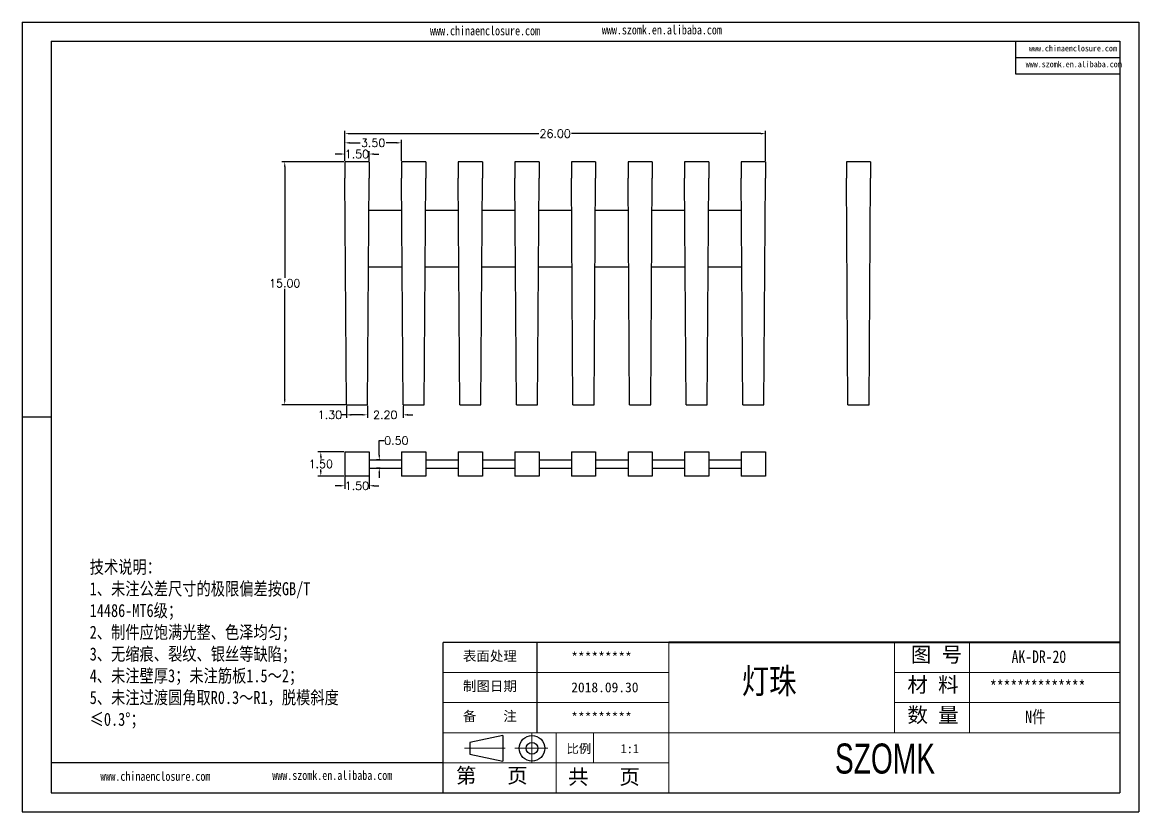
# Model space of a CAD drawing. Header units: inches. Extents: x 3261 to 5228, y 1126 to 1502.
# Drawn here: x 5159.5 to 5228.5, y 1125.7 to 1174.4 of the extents above; entities that cross this region are included whole.
import ezdxf

# ---------------------------------------------------------------- set-up
doc = ezdxf.new("R2010")
doc.units = ezdxf.units.IN
doc.header["$LTSCALE"] = 15
doc.linetypes.add('CENTER2', pattern=[28.575, 19.05, -3.175, 3.175, -3.175])
doc.layers.add('文字', color=81, linetype='Continuous')
for name, color, linetype, lineweight in [('粗实线', 7, 'Continuous', 30), ('细实线', 3, 'Continuous', 9), ('细点划线', 2, 'CENTER2', 9)]:
    doc.layers.add(name, color=color, linetype=linetype, lineweight=lineweight)
doc.styles.get("Standard").update_dxf_attribs({"font": 'txt', "bigfont": 'gbcbig.shx'})
doc.styles.add('宋体', font='', dxfattribs={"width": 0.8, "height": 3.5})
doc.styles.add('长仿宋', font='', dxfattribs={"width": 0.7, "height": 4})
doc.styles.get('宋体').set_extended_font_data('SimSun')
doc.styles.get('长仿宋').set_extended_font_data('SimSun')
doc.dimstyles.new('1', dxfattribs={"dimtxt": 0.5, "dimasz": 0.3, "dimexe": 0.18, "dimexo": 0.0625, "dimgap": 0.09, "dimtad": 0, "dimtih": 1, "dimtoh": 1, "dimzin": 0, "dimdsep": 46, "dimtxsty": 'Standard', "dimcen": 0, "dimadec": 0, "dimazin": 2, "dimtfac": 1, "dimtofl": 0, "dimtmove": 0, "dimatfit": 3, "dimfxl": 1, "dimtolj": 1, "dimtzin": 0, "dimarcsym": 0})

# ---------------------------------------------------------------- blocks, each defined once
blk = doc.blocks.new('*D89')
at = {"color": 0, "lineweight": -2}
for p, q in [((5179.364, 1165.803), (5175.537, 1165.803)), ((5175.717, 1165.503), (5175.717, 1158.643)), ((5175.717, 1151.103), (5175.717, 1157.963)), ((5179.464, 1150.803), (5175.537, 1150.803))]:
    blk.add_line(p, q, dxfattribs=at)
at = {"color": 0}
for points in [[(5175.667, 1165.503), (5175.767, 1165.503), (5175.717, 1165.803)], [(5175.667, 1151.103), (5175.767, 1151.103), (5175.717, 1150.803)]]:
    blk.add_solid(points, dxfattribs=at)
at = {"layer": 'Defpoints', "color": 0}
for p in [(5175.717, 1165.803), (5179.427, 1165.803), (5179.527, 1150.803)]:
    blk.add_point(p, dxfattribs=at)
at = {"color": 0, "insert": (5175.717, 1158.303), "char_height": 0.5, "attachment_point": 5}
blk.add_mtext('\\A1;15.00', dxfattribs=at)
blk = doc.blocks.new('*D90')
at = {"color": 0, "lineweight": -2}
for p, q in [((5179.427, 1165.866), (5179.427, 1167.731)), ((5179.727, 1167.551), (5191.42, 1167.551)), ((5205.127, 1167.551), (5193.434, 1167.551)), ((5205.427, 1165.866), (5205.427, 1167.731))]:
    blk.add_line(p, q, dxfattribs=at)
at = {"color": 0}
for points in [[(5179.727, 1167.601), (5179.727, 1167.501), (5179.427, 1167.551)], [(5205.127, 1167.601), (5205.127, 1167.501), (5205.427, 1167.551)]]:
    blk.add_solid(points, dxfattribs=at)
at = {"layer": 'Defpoints', "color": 0}
for p in [(5205.427, 1167.551), (5179.427, 1165.803), (5205.427, 1165.803)]:
    blk.add_point(p, dxfattribs=at)
at = {"color": 0, "insert": (5192.427, 1167.551), "char_height": 0.5, "attachment_point": 5}
blk.add_mtext('\\A1;26.00', dxfattribs=at)
blk = doc.blocks.new('*D91')
at = {"color": 0, "lineweight": -2}
for p, q in [((5179.427, 1165.866), (5179.427, 1166.47)), ((5180.927, 1165.866), (5180.927, 1166.47)), ((5179.127, 1166.29), (5178.827, 1166.29)), ((5181.227, 1166.29), (5181.527, 1166.29))]:
    blk.add_line(p, q, dxfattribs=at)
at = {"color": 0}
for points in [[(5179.127, 1166.34), (5179.127, 1166.24), (5179.427, 1166.29)], [(5181.227, 1166.34), (5181.227, 1166.24), (5180.927, 1166.29)]]:
    blk.add_solid(points, dxfattribs=at)
at = {"layer": 'Defpoints', "color": 0}
for p in [(5179.427, 1165.803), (5180.927, 1166.29), (5180.927, 1165.803)]:
    blk.add_point(p, dxfattribs=at)
at = {"color": 0, "insert": (5180.177, 1166.29), "char_height": 0.5, "attachment_point": 5}
blk.add_mtext('\\A1;1.50', dxfattribs=at)
blk = doc.blocks.new('*D92')
at = {"color": 0, "lineweight": -2}
for p, q in [((5179.427, 1165.866), (5179.427, 1167.162)), ((5182.927, 1165.866), (5182.927, 1167.162)), ((5179.727, 1166.982), (5180.379, 1166.982)), ((5182.627, 1166.982), (5181.975, 1166.982))]:
    blk.add_line(p, q, dxfattribs=at)
at = {"color": 0}
for points in [[(5179.727, 1167.032), (5179.727, 1166.932), (5179.427, 1166.982)], [(5182.627, 1167.032), (5182.627, 1166.932), (5182.927, 1166.982)]]:
    blk.add_solid(points, dxfattribs=at)
at = {"layer": 'Defpoints', "color": 0}
for p in [(5182.927, 1166.982), (5179.427, 1165.803), (5182.927, 1165.803)]:
    blk.add_point(p, dxfattribs=at)
at = {"color": 0, "insert": (5181.177, 1166.982), "char_height": 0.5, "attachment_point": 5}
blk.add_mtext('\\A1;3.50', dxfattribs=at)
blk = doc.blocks.new('*D93')
at = {"color": 0, "lineweight": -2}
for p, q in [((5179.364, 1147.889), (5177.764, 1147.889)), ((5177.944, 1147.589), (5177.944, 1147.479)), ((5179.364, 1146.389), (5177.764, 1146.389)), ((5177.944, 1146.689), (5177.944, 1146.799))]:
    blk.add_line(p, q, dxfattribs=at)
at = {"color": 0}
for points in [[(5177.894, 1147.589), (5177.994, 1147.589), (5177.944, 1147.889)], [(5177.894, 1146.689), (5177.994, 1146.689), (5177.944, 1146.389)]]:
    blk.add_solid(points, dxfattribs=at)
at = {"layer": 'Defpoints', "color": 0}
for p in [(5177.944, 1147.889), (5179.427, 1147.889), (5179.427, 1146.389)]:
    blk.add_point(p, dxfattribs=at)
at = {"color": 0, "insert": (5177.944, 1147.139), "char_height": 0.5, "attachment_point": 5}
blk.add_mtext('\\A1;1.50', dxfattribs=at)
blk = doc.blocks.new('*D94')
at = {"color": 0, "lineweight": -2}
for p, q in [((5179.427, 1146.606), (5179.427, 1145.614)), ((5180.927, 1146.606), (5180.927, 1145.614)), ((5179.127, 1145.794), (5178.827, 1145.794)), ((5181.227, 1145.794), (5181.527, 1145.794))]:
    blk.add_line(p, q, dxfattribs=at)
at = {"color": 0}
for points in [[(5179.127, 1145.844), (5179.127, 1145.744), (5179.427, 1145.794)], [(5181.227, 1145.844), (5181.227, 1145.744), (5180.927, 1145.794)]]:
    blk.add_solid(points, dxfattribs=at)
at = {"layer": 'Defpoints', "color": 0}
for p in [(5179.427, 1146.668), (5180.927, 1146.668), (5180.927, 1145.794)]:
    blk.add_point(p, dxfattribs=at)
at = {"color": 0, "insert": (5180.177, 1145.794), "char_height": 0.5, "attachment_point": 5}
blk.add_mtext('\\A1;1.50', dxfattribs=at)
blk = doc.blocks.new('*D95')
at = {"color": 0, "lineweight": -2}
for p, q in [((5181.558, 1147.689), (5181.558, 1148.585)), ((5181.558, 1148.585), (5181.858, 1148.585)), ((5181.615, 1147.389), (5181.378, 1147.389)), ((5181.615, 1146.889), (5181.378, 1146.889)), ((5181.558, 1146.589), (5181.558, 1146.289))]:
    blk.add_line(p, q, dxfattribs=at)
at = {"color": 0}
for points in [[(5181.508, 1147.689), (5181.608, 1147.689), (5181.558, 1147.389)], [(5181.508, 1146.589), (5181.608, 1146.589), (5181.558, 1146.889)]]:
    blk.add_solid(points, dxfattribs=at)
at = {"layer": 'Defpoints', "color": 0}
for p in [(5181.558, 1147.389), (5181.677, 1147.389), (5181.677, 1146.889)]:
    blk.add_point(p, dxfattribs=at)
at = {"color": 0, "insert": (5182.615, 1148.585), "char_height": 0.5, "attachment_point": 5}
blk.add_mtext('\\A1;0.50', dxfattribs=at)
blk = doc.blocks.new('*D96')
at = {"color": 0, "lineweight": -2}
for p, q in [((5179.527, 1150.732), (5179.527, 1149.996)), ((5180.827, 1150.741), (5180.827, 1149.996)), ((5179.527, 1150.176), (5179.227, 1150.176)), ((5180.527, 1150.176), (5179.827, 1150.176))]:
    blk.add_line(p, q, dxfattribs=at)
at = {"color": 0}
for points in [[(5179.827, 1150.226), (5179.827, 1150.126), (5179.527, 1150.176)], [(5180.527, 1150.226), (5180.527, 1150.126), (5180.827, 1150.176)]]:
    blk.add_solid(points, dxfattribs=at)
at = {"layer": 'Defpoints', "color": 0}
for p in [(5179.527, 1150.794), (5180.827, 1150.803), (5179.527, 1150.176)]:
    blk.add_point(p, dxfattribs=at)
at = {"color": 0, "insert": (5178.512, 1150.176), "char_height": 0.5, "attachment_point": 5}
blk.add_mtext('\\A1;1.30', dxfattribs=at)
blk = doc.blocks.new('*D97')
at = {"color": 0, "lineweight": -2}
for p, q in [((5180.827, 1150.741), (5180.827, 1149.996)), ((5183.027, 1150.741), (5183.027, 1149.996)), ((5180.527, 1150.176), (5180.227, 1150.176)), ((5183.327, 1150.176), (5183.627, 1150.176))]:
    blk.add_line(p, q, dxfattribs=at)
at = {"color": 0}
for points in [[(5180.527, 1150.226), (5180.527, 1150.126), (5180.827, 1150.176)], [(5183.327, 1150.226), (5183.327, 1150.126), (5183.027, 1150.176)]]:
    blk.add_solid(points, dxfattribs=at)
at = {"layer": 'Defpoints', "color": 0}
for p in [(5180.827, 1150.803), (5183.027, 1150.803), (5183.027, 1150.176)]:
    blk.add_point(p, dxfattribs=at)
at = {"color": 0, "insert": (5181.927, 1150.176), "char_height": 0.5, "attachment_point": 5}
blk.add_mtext('\\A1;2.20', dxfattribs=at)

msp = doc.modelspace()

# ---------------------------------------------------------------- linework, layer by layer
for p, q in [((5159.503, 1174.428), (5228.479, 1174.428)), ((5159.503, 1174.428), (5159.503, 1125.657)), ((5228.479, 1174.428), (5228.479, 1125.657)), ((5161.288, 1173.266), (5227.318, 1173.266)), ((5161.288, 1173.266), (5161.288, 1126.818)), ((5220.867, 1173.266), (5220.867, 1171.25)), ((5227.318, 1173.266), (5227.318, 1126.818)), ((5220.867, 1172.258), (5227.318, 1172.258)), ((5220.867, 1171.25), (5227.318, 1171.25)), ((5180.927, 1165.803), (5179.427, 1165.803)), ((5179.427, 1165.803), (5179.427, 1164.803)), ((5179.427, 1165.803), (5179.427, 1164.803)), ((5180.927, 1165.803), (5180.927, 1164.803)), ((5184.427, 1165.803), (5182.927, 1165.803)), ((5182.927, 1165.803), (5182.927, 1164.803)), ((5184.427, 1165.803), (5184.427, 1164.803)), ((5187.927, 1165.803), (5186.427, 1165.803)), ((5186.427, 1165.803), (5186.427, 1164.803)), ((5187.927, 1165.803), (5187.927, 1164.803)), ((5191.427, 1165.803), (5189.927, 1165.803)), ((5189.927, 1165.803), (5189.927, 1164.803)), ((5191.427, 1165.803), (5191.427, 1164.803)), ((5194.927, 1165.803), (5193.427, 1165.803)), ((5193.427, 1165.803), (5193.427, 1164.803)), ((5194.927, 1165.803), (5194.927, 1164.803)), ((5198.427, 1165.803), (5196.927, 1165.803)), ((5196.927, 1165.803), (5196.927, 1164.803)), ((5198.427, 1165.803), (5198.427, 1164.803)), ((5201.927, 1165.803), (5200.427, 1165.803)), ((5200.427, 1165.803), (5200.427, 1164.803)), ((5201.927, 1165.803), (5201.927, 1164.803)), ((5205.427, 1165.803), (5203.927, 1165.803)), ((5203.927, 1165.803), (5203.927, 1164.803)), ((5205.427, 1165.803), (5205.427, 1164.803)), ((5211.919, 1165.803), (5210.419, 1165.803)), ((5210.419, 1165.803), (5210.419, 1164.803)), ((5211.919, 1165.803), (5211.919, 1164.803)), ((5179.527, 1150.803), (5179.427, 1164.803)), ((5180.827, 1150.803), (5180.927, 1164.803)), ((5183.027, 1150.803), (5182.927, 1164.803)), ((5184.327, 1150.803), (5184.427, 1164.803)), ((5186.527, 1150.803), (5186.427, 1164.803)), ((5187.827, 1150.803), (5187.927, 1164.803)), ((5190.027, 1150.803), (5189.927, 1164.803)), ((5191.327, 1150.803), (5191.427, 1164.803)), ((5193.527, 1150.803), (5193.427, 1164.803)), ((5194.827, 1150.803), (5194.927, 1164.803)), ((5197.027, 1150.803), (5196.927, 1164.803)), ((5198.327, 1150.803), (5198.427, 1164.803)), ((5200.527, 1150.803), (5200.427, 1164.803)), ((5201.827, 1150.803), (5201.927, 1164.803)), ((5204.027, 1150.803), (5203.927, 1164.803)), ((5205.327, 1150.803), (5205.427, 1164.803)), ((5210.519, 1150.803), (5210.419, 1164.803)), ((5211.819, 1150.803), (5211.919, 1164.803)), ((5182.941, 1162.803), (5180.913, 1162.803)), ((5186.441, 1162.803), (5184.413, 1162.803)), ((5189.941, 1162.803), (5187.913, 1162.803)), ((5193.441, 1162.803), (5191.413, 1162.803)), ((5196.941, 1162.803), (5194.913, 1162.803)), ((5200.441, 1162.803), (5198.413, 1162.803)), ((5203.941, 1162.803), (5201.913, 1162.803)), ((5182.966, 1159.303), (5180.888, 1159.303)), ((5186.466, 1159.303), (5184.388, 1159.303)), ((5189.966, 1159.303), (5187.888, 1159.303)), ((5193.466, 1159.303), (5191.388, 1159.303)), ((5196.966, 1159.303), (5194.888, 1159.303)), ((5200.466, 1159.303), (5198.388, 1159.303)), ((5203.966, 1159.303), (5201.888, 1159.303)), ((5179.527, 1150.803), (5180.827, 1150.803)), ((5183.027, 1150.803), (5184.327, 1150.803)), ((5186.527, 1150.803), (5187.827, 1150.803)), ((5190.027, 1150.803), (5191.327, 1150.803)), ((5193.527, 1150.803), (5194.827, 1150.803)), ((5197.027, 1150.803), (5198.327, 1150.803)), ((5200.527, 1150.803), (5201.827, 1150.803)), ((5204.027, 1150.803), (5205.327, 1150.803)), ((5210.519, 1150.803), (5211.819, 1150.803)), ((5161.288, 1150.042), (5159.503, 1150.042)), ((5159.503, 1148.236), (5159.503, 1125.657)), ((5179.427, 1147.889), (5180.927, 1147.889)), ((5179.427, 1147.889), (5179.427, 1146.389)), ((5180.927, 1147.889), (5180.927, 1146.389)), ((5182.927, 1147.889), (5182.927, 1146.389)), ((5182.927, 1147.889), (5184.427, 1147.889)), ((5184.427, 1147.889), (5184.427, 1146.389)), ((5186.427, 1147.889), (5186.427, 1146.389)), ((5186.427, 1147.889), (5187.927, 1147.889)), ((5187.927, 1147.889), (5187.927, 1146.389)), ((5189.927, 1147.889), (5189.927, 1146.389)), ((5189.927, 1147.889), (5191.427, 1147.889)), ((5191.427, 1147.889), (5191.427, 1146.389)), ((5193.427, 1147.889), (5193.427, 1146.389)), ((5193.427, 1147.889), (5194.927, 1147.889)), ((5194.927, 1147.889), (5194.927, 1146.389)), ((5196.927, 1147.889), (5196.927, 1146.389)), ((5196.927, 1147.889), (5198.427, 1147.889)), ((5198.427, 1147.889), (5198.427, 1146.389)), ((5200.427, 1147.889), (5200.427, 1146.389)), ((5200.427, 1147.889), (5201.927, 1147.889)), ((5201.927, 1147.889), (5201.927, 1146.389)), ((5203.927, 1147.889), (5203.927, 1146.389)), ((5203.927, 1147.889), (5205.427, 1147.889)), ((5205.427, 1147.889), (5205.427, 1146.389)), ((5180.927, 1147.389), (5182.927, 1147.389)), ((5184.427, 1147.389), (5186.427, 1147.389)), ((5187.927, 1147.389), (5189.927, 1147.389)), ((5191.427, 1147.389), (5193.427, 1147.389)), ((5194.927, 1147.389), (5196.927, 1147.389)), ((5198.427, 1147.389), (5200.427, 1147.389)), ((5201.927, 1147.389), (5203.927, 1147.389)), ((5180.927, 1146.389), (5179.427, 1146.389)), ((5180.927, 1146.889), (5182.927, 1146.889)), ((5184.427, 1146.389), (5182.927, 1146.389)), ((5184.427, 1146.889), (5186.427, 1146.889)), ((5187.927, 1146.389), (5186.427, 1146.389)), ((5187.927, 1146.889), (5189.927, 1146.889)), ((5191.427, 1146.389), (5189.927, 1146.389)), ((5191.427, 1146.889), (5193.427, 1146.889)), ((5194.927, 1146.389), (5193.427, 1146.389)), ((5194.927, 1146.889), (5196.927, 1146.889)), ((5198.427, 1146.389), (5196.927, 1146.389)), ((5198.427, 1146.889), (5200.427, 1146.889)), ((5201.927, 1146.389), (5200.427, 1146.389)), ((5201.927, 1146.889), (5203.927, 1146.889)), ((5205.427, 1146.389), (5203.927, 1146.389)), ((5199.449, 1136.108), (5185.514, 1136.108)), ((5185.514, 1126.818), (5185.514, 1136.108)), ((5191.32, 1130.534), (5191.32, 1136.108)), ((5185.514, 1128.676), (5161.288, 1128.676)), ((5161.288, 1126.818), (5227.318, 1126.818)), ((5159.503, 1125.657), (5228.479, 1125.657)), ((5159.503, 1125.657), (5191.436, 1125.657))]:
    msp.add_line(p, q)
at = {"layer": '粗实线', "color": 7, "lineweight": 40}
msp.add_line((5227.318, 1136.108), (5199.449, 1136.108), dxfattribs=at)
at = {"layer": '粗实线', "color": 7}
for p, q in [((5189.186, 1130.36), (5187.156, 1129.93)), ((5187.156, 1129.93), (5187.156, 1129.212)), ((5189.186, 1130.36), (5189.186, 1128.769)), ((5187.156, 1129.212), (5189.186, 1128.769))]:
    msp.add_line(p, q, dxfattribs=at)
for radius in [0.789, 0.359]:
    msp.add_circle((5190.993, 1129.571), radius, dxfattribs=at)
at = {"layer": '细实线', "color": 7}
for p, q in [((5199.449, 1136.108), (5199.449, 1126.818)), ((5213.383, 1136.108), (5213.383, 1130.534)), ((5218.028, 1136.108), (5218.028, 1130.573)), ((5199.449, 1134.25), (5185.514, 1134.25)), ((5227.318, 1134.25), (5213.383, 1134.25)), ((5199.449, 1132.392), (5185.514, 1132.392)), ((5227.318, 1132.392), (5213.383, 1132.392)), ((5227.318, 1130.534), (5185.514, 1130.534)), ((5192.481, 1130.534), (5192.481, 1126.818)), ((5194.804, 1130.534), (5194.804, 1128.676)), ((5199.449, 1128.676), (5185.514, 1128.676))]:
    msp.add_line(p, q, dxfattribs=at)
at = {"layer": '细点划线', "color": 7}
for p, q in [((5190.993, 1130.479), (5190.993, 1128.676)), ((5186.832, 1129.571), (5189.342, 1129.571)), ((5189.937, 1129.571), (5191.977, 1129.571))]:
    msp.add_line(p, q, dxfattribs=at)

# ---------------------------------------------------------------- texts
at = {"width": 347.2716, "attachment_point": 1}
for s, insert, char_height in [('{\\fSimHei|b0|i0|c134|p49;表面处理}', (5186.726, 1135.58), 0.61102), ('{\\fSimHei|b0|i0|c134|p49;*********}', (5193.418, 1135.502), 0.61102), ('{\\fSimHei|b0|i0|c134|p49;制图日期}', (5186.726, 1133.722), 0.61102), ('{\\fSimHei|b0|i0|c134|p49;2018.\\fSimHei|b0|i0|c0|p49;09\\fSimHei|b0|i0|c134|p49;.\\fSimHei|b0|i0|c0|p49;30}', (5193.418, 1133.644), 0.611017), ('{\\fSimHei|b0|i0|c134|p49;备    注}', (5186.726, 1131.864), 0.61102), ('{\\fSimHei|b0|i0|c134|p49;*********}', (5193.418, 1131.786), 0.61102)]:
    msp.add_mtext(s, dxfattribs=dict(at, insert=insert, char_height=char_height))
at = {"layer": '文字', "color": 0, "attachment_point": 1, "style": '宋体'}
for s, insert, char_height, width in [('www.chinaenclosure.com', (5184.694, 1174.194), 0.56771, 9.97404), ('www.szomk.en.alibaba.com', (5195.312, 1174.25), 0.56771, 9.97404), ('www.chinaenclosure.com', (5221.698, 1173.011), 0.37847, 6.64936), ('www.szomk.en.alibaba.com', (5221.5, 1172.031), 0.37847, 6.64936), ('{\\H1.111x;技术说明：\\P1、未注公差尺寸的极限偏差按GB/T 14486-MT6级；\\P2、制件应饱满光整、色泽均匀；\\P3、无缩痕、裂纹、银丝等缺陷；\\P4、未注壁厚3；未注筋板1.5～2；\\P5、未注过渡圆角取R0.3～R1，脱模斜度≤0.3%%D；}', (5163.667, 1141.179), 0.72576, 16.34731), ('{\\H1.111x;AK-DR-20}', (5220.628, 1135.622), 0.69673, 8.05498), ('灯珠', (5203.959, 1134.504), 1.5483, 19.7943), ('{\\H1.111x;**************}', (5219.287, 1133.764), 0.69673, 8.05498), ('{\\H1.111x;N件}', (5221.47, 1131.906), 0.69673, 8.05498), ('www.chinaenclosure.com', (5164.327, 1128.132), 0.56771, 9.97404), ('www.szomk.en.alibaba.com', (5174.946, 1128.188), 0.56771, 9.97404)]:
    msp.add_mtext(s, dxfattribs=dict(at, insert=insert, char_height=char_height, width=width))
at = {"layer": '粗实线', "insert": (5209.713, 1129.868), "char_height": 1.85795, "width": 20.83502, "attachment_point": 1, "style": '长仿宋'}
msp.add_mtext('{\\fSTXinwei|b0|i0|c134|p2;SZOMK}', dxfattribs=at)
at = {"layer": '细实线', "color": 7, "attachment_point": 1}
for s, insert, char_height, width in [('{\\fSimSun|b0|i0|c134|p54;图 号}', (5214.405, 1135.826), 0.92897, 4.64486), ('{\\fSimSun|b0|i0|c134|p54;材 料   }', (5214.185, 1133.968), 0.92897, 4.64486), ('{\\fSimSun|b0|i0|c134|p54;数 量}', (5214.189, 1132.1), 0.92897, 4.19722), ('{\\fSimSun|b0|i0|c134|p54;比例}', (5193.132, 1129.83), 0.55738, 2.44674), ('{\\fSimSun|b0|i0|c134|p54;1:1}', (5196.47, 1129.83), 0.55738, 2.44674), ('{\\fSimSun|b0|i0|c134|p54;第   页}', (5186.296, 1128.356), 0.92897, 6.9673), ('{\\fSimSun|b0|i0|c134|p54; 共   页}', (5192.595, 1128.278), 0.92897, 6.9673)]:
    msp.add_mtext(s, dxfattribs=dict(at, insert=insert, char_height=char_height, width=width))

# ---------------------------------------------------------------- dimensions: what is measured, and where the dimension line sits
for base, p1, p2, picture, middle in [((5205.427, 1167.551), (5179.427, 1165.803), (5205.427, 1165.803), '*D90', (5192.427, 1167.551)), ((5182.927, 1166.982), (5179.427, 1165.803), (5182.927, 1165.803), '*D92', (5181.177, 1166.982)), ((5180.927, 1166.29), (5179.427, 1165.803), (5180.927, 1165.803), '*D91', (5180.177, 1166.29)), ((5179.527, 1150.176), (5180.827, 1150.803), (5179.527, 1150.794), '*D96', (5178.512, 1150.176)), ((5183.027, 1150.176), (5180.827, 1150.803), (5183.027, 1150.803), '*D97', (5181.927, 1150.176)), ((5180.927, 1145.794), (5179.427, 1146.668), (5180.927, 1146.668), '*D94', (5180.177, 1145.794))]:
    dim = msp.add_linear_dim(base=base, p1=p1, p2=p2, dimstyle='1')
    dim.commit()
    dim.dimension.update_dxf_attribs({"geometry": picture, "text_midpoint": middle})
for base, p1, p2, picture, middle in [((5175.717, 1165.803), (5179.527, 1150.803), (5179.427, 1165.803), '*D89', (5175.717, 1158.303)), ((5177.944, 1147.889), (5179.427, 1146.389), (5179.427, 1147.889), '*D93', (5177.944, 1147.139))]:
    dim = msp.add_linear_dim(base=base, p1=p1, p2=p2, angle=90, dimstyle='1')
    dim.commit()
    dim.dimension.update_dxf_attribs({"geometry": picture, "text_midpoint": middle})
dim = msp.add_linear_dim(base=(5181.558, 1147.389), p1=(5181.677, 1146.889), p2=(5181.677, 1147.389), angle=90, dimstyle='1')
dim.commit()
dim.dimension.update_dxf_attribs({"geometry": '*D95', "text_midpoint": (5182.615, 1148.585), "dimtype": 160})

doc.saveas('drawing.dxf')
